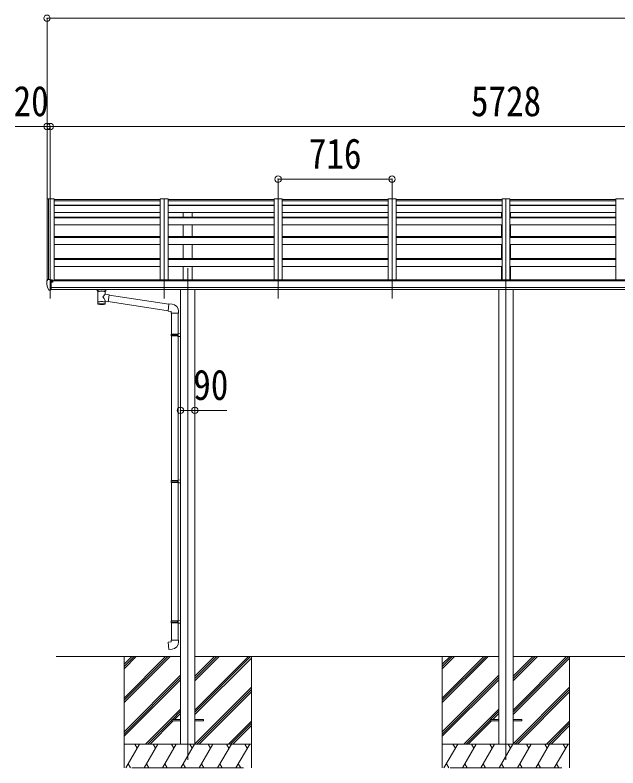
# Model space of a CAD drawing. Units: millimetres at full size, sheet at 1:40; some dimension numbers follow another scale. Extents: x -11181 to 11305, y -7804 to 7716.
# Drawn here: x -1934 to 1855, y -3839 to 891 of the extents above; entities that cross this region are included whole.
import ezdxf
from ezdxf.enums import TextEntityAlignment as Align

# ---------------------------------------------------------------- set-up
doc = ezdxf.new("R2010")
doc.units = ezdxf.units.MM
doc.header["$LTSCALE"] = 40
doc.header["$PDMODE"] = 32
doc.header["$PDSIZE"] = 40
for name, color, linetype, lineweight in [('0-0_0', 7, 'Continuous', 9), ('0-1_本体', 4, 'Continuous', 9), ('0-2_部品', 7, 'Continuous', 9), ('0-3_ELV2', 4, 'Continuous', 9), ('0-8_PARTS2', 2, 'Continuous', 9), ('0-A_寸法', 6, 'Continuous', 9)]:
    doc.layers.add(name, color=color, linetype=linetype, lineweight=lineweight)
doc.styles.add('ＭＳ ゴシック', font='')
doc.styles.get('ＭＳ ゴシック').set_extended_font_data('MS Gothic')

msp = doc.modelspace()

# ---------------------------------------------------------------- linework, layer by layer
at = {"layer": '0-0_0'}
for p, q in [((-1674.83, -3139.43), (-894.03, -3139.43)), ((-1248.83, -3139.43), (-1248.83, -3839.43)), ((-1248.83, -3400.16), (-988.1, -3139.43)), ((-1248.83, -3414.3), (-973.96, -3139.43)), ((-1248.83, -3428.44), (-959.82, -3139.43)), ((-1248.83, -3216.31), (-1171.95, -3139.43)), ((-1248.83, -3202.17), (-1186.09, -3139.43)), ((-1248.83, -3188.02), (-1200.24, -3139.43)), ((-803.63, -3475.45), (-467.6, -3139.43)), ((-803.63, -3489.6), (-453.46, -3139.43)), ((-803.63, -3291.61), (-651.45, -3139.43)), ((-803.63, -3277.47), (-665.59, -3139.43)), ((-803.63, -3263.32), (-679.74, -3139.43)), ((-803.63, -3139.43), (1105.97, -3139.43)), ((-803.63, -3503.74), (-448.83, -3148.94)), ((-448.83, -3139.43), (-448.83, -3839.43)), ((751.17, -3139.43), (751.17, -3839.43)), ((751.17, -3400.16), (1011.9, -3139.43)), ((751.17, -3414.3), (1026.04, -3139.43)), ((751.17, -3428.44), (1040.18, -3139.43)), ((751.17, -3216.31), (828.05, -3139.43)), ((751.17, -3202.17), (813.91, -3139.43)), ((751.17, -3188.02), (799.76, -3139.43)), ((1196.37, -3475.45), (1532.4, -3139.43)), ((1196.37, -3489.6), (1546.54, -3139.43)), ((1196.37, -3291.61), (1348.55, -3139.43)), ((1196.37, -3277.47), (1334.41, -3139.43)), ((1196.37, -3263.32), (1320.26, -3139.43)), ((1196.37, -3139.43), (3105.97, -3139.43)), ((1196.37, -3503.74), (1551.17, -3148.94)), ((1551.17, -3139.43), (1551.17, -3839.43)), ((-1248.83, -3612.29), (-894.03, -3257.49)), ((751.17, -3612.29), (1105.97, -3257.49)), ((-1248.83, -3626.43), (-894.03, -3271.63)), ((-1248.83, -3640.57), (-894.03, -3285.77)), ((751.17, -3626.43), (1105.97, -3271.63)), ((751.17, -3640.57), (1105.97, -3285.77)), ((-803.63, -3687.59), (-448.83, -3332.79)), ((-791.33, -3689.43), (-448.83, -3346.93)), ((1196.37, -3687.59), (1551.17, -3332.79)), ((1208.67, -3689.43), (1551.17, -3346.93)), ((-777.19, -3689.43), (-448.83, -3361.07)), ((1222.81, -3689.43), (1551.17, -3361.07)), ((-1113.84, -3689.43), (-894.03, -3469.62)), ((-945.19, -3534.92), (-894.03, -3483.76)), ((-931.05, -3534.92), (-894.03, -3497.9)), ((886.16, -3689.43), (1105.97, -3469.62)), ((1054.81, -3534.92), (1105.97, -3483.76)), ((1068.95, -3534.92), (1105.97, -3497.9)), ((-1099.7, -3689.43), (-948.83, -3538.56)), ((-1085.56, -3689.43), (-940.05, -3543.92)), ((-593.34, -3689.43), (-448.83, -3544.92)), ((900.3, -3689.43), (1051.17, -3538.56)), ((914.44, -3689.43), (1059.95, -3543.92)), ((1406.66, -3689.43), (1551.17, -3544.92)), ((-579.2, -3689.43), (-448.83, -3559.06)), ((-565.06, -3689.43), (-448.83, -3573.2)), ((1420.8, -3689.43), (1551.17, -3559.06)), ((1434.94, -3689.43), (1551.17, -3573.2)), ((-448.83, -3689.43), (-1248.83, -3689.43)), ((-1238.54, -3839.43), (-1151.94, -3689.43)), ((-1166.94, -3715.41), (-1181.94, -3689.43)), ((-1123.07, -3839.43), (-1036.47, -3689.43)), ((-1051.47, -3715.41), (-1066.47, -3689.43)), ((-1007.6, -3839.43), (-921, -3689.43)), ((-936, -3715.41), (-951, -3689.43)), ((-892.13, -3839.43), (-805.53, -3689.43)), ((-820.53, -3715.41), (-835.53, -3689.43)), ((-776.66, -3839.43), (-690.06, -3689.43)), ((-705.06, -3715.41), (-720.06, -3689.43)), ((-661.19, -3839.43), (-574.59, -3689.43)), ((-604.59, -3689.43), (-589.59, -3715.41)), ((-545.72, -3839.43), (-459.12, -3689.43)), ((-489.12, -3689.43), (-474.12, -3715.41)), ((1551.17, -3689.43), (751.17, -3689.43)), ((761.46, -3839.43), (848.06, -3689.43)), ((833.06, -3715.41), (818.06, -3689.43)), ((876.93, -3839.43), (963.53, -3689.43)), ((948.53, -3715.41), (933.53, -3689.43)), ((992.4, -3839.43), (1079, -3689.43)), ((1064, -3715.41), (1049, -3689.43)), ((1107.87, -3839.43), (1194.47, -3689.43)), ((1179.47, -3715.41), (1164.47, -3689.43)), ((1223.34, -3839.43), (1309.94, -3689.43)), ((1294.94, -3715.41), (1279.94, -3689.43)), ((1338.81, -3839.43), (1425.41, -3689.43)), ((1395.41, -3689.43), (1410.41, -3715.41)), ((1454.28, -3839.43), (1540.88, -3689.43)), ((1510.88, -3689.43), (1525.88, -3715.41)), ((-1223.55, -3813.45), (-1208.55, -3839.43)), ((-1108.08, -3813.45), (-1093.08, -3839.43)), ((-992.6, -3813.45), (-977.61, -3839.43)), ((-877.13, -3813.45), (-862.14, -3839.43)), ((-761.67, -3813.45), (-746.67, -3839.43)), ((-646.2, -3813.45), (-631.2, -3839.43)), ((-530.72, -3813.45), (-515.73, -3839.43)), ((776.45, -3813.45), (791.45, -3839.43)), ((891.92, -3813.45), (906.92, -3839.43)), ((1007.4, -3813.45), (1022.39, -3839.43)), ((1122.87, -3813.45), (1137.86, -3839.43)), ((1238.33, -3813.45), (1253.33, -3839.43)), ((1353.8, -3813.45), (1368.8, -3839.43)), ((1469.28, -3813.45), (1484.27, -3839.43)), ((-1198.83, -3839.43), (-498.83, -3839.43)), ((801.17, -3839.43), (1501.17, -3839.43))]:
    msp.add_line(p, q, dxfattribs=at)
at = {"layer": '0-1_本体'}
for p, q in [((-1732.83, -264.5), (-1732.84, -776.58)), ((-1731.89, -263.61), (-1724.05, -263.2)), ((-1723.83, -263.28), (-1723.83, -770.04)), ((-1723.76, -263.4), (-1723.13, -265.02)), ((-1687.83, -263.19), (-1687.83, -779.84)), ((-1687.83, -276.19), (-1021.83, -276.19)), ((-1021.83, -263.19), (-1021.83, -773.31)), ((-971.83, -263.19), (-1021.83, -263.19)), ((-971.83, -263.19), (-971.83, -773.31)), ((-971.83, -276.19), (-305.83, -276.19)), ((-305.83, -263.19), (-305.83, -773.31)), ((-255.83, -263.19), (-305.83, -263.19)), ((-255.83, -263.19), (-255.83, -773.31)), ((-255.83, -276.19), (410.17, -276.19)), ((410.17, -263.19), (410.17, -773.31)), ((460.17, -263.19), (410.17, -263.19)), ((460.17, -263.19), (460.17, -773.31)), ((460.17, -276.19), (1126.17, -276.19)), ((1126.17, -263.19), (1126.17, -773.31)), ((1176.17, -263.19), (1126.17, -263.19)), ((1176.17, -263.19), (1176.17, -773.31)), ((1176.17, -276.19), (1842.17, -276.19)), ((1842.17, -263.19), (1842.17, -773.31)), ((1892.17, -263.19), (1842.17, -263.19)), ((-1687.83, -302.81), (-1021.83, -302.81)), ((-1687.83, -305.34), (-1021.83, -305.34)), ((-971.83, -302.81), (-305.83, -302.81)), ((-971.83, -305.34), (-305.83, -305.34)), ((-255.83, -302.81), (410.17, -302.81)), ((-255.83, -305.34), (410.17, -305.34)), ((460.17, -302.81), (1126.17, -302.81)), ((460.17, -305.34), (1126.17, -305.34)), ((1176.17, -302.81), (1842.17, -302.81)), ((1176.17, -305.34), (1842.17, -305.34)), ((-1687.83, -350.09), (-1021.83, -350.09)), ((-1687.83, -378.24), (-1021.83, -378.24)), ((-971.83, -350.09), (-305.83, -350.09)), ((-971.83, -378.24), (-305.83, -378.24)), ((-876.33, -378.24), (-876.33, -350.09)), ((-821.33, -378.24), (-821.33, -350.09)), ((-255.83, -350.09), (410.17, -350.09)), ((-255.83, -378.24), (410.17, -378.24)), ((460.17, -350.09), (1126.17, -350.09)), ((460.17, -378.24), (1126.17, -378.24)), ((1123.67, -378.24), (1123.67, -350.09)), ((1176.17, -350.09), (1842.17, -350.09)), ((1176.17, -378.24), (1842.17, -378.24)), ((1178.67, -378.24), (1178.67, -350.09)), ((-1687.83, -383.21), (-1021.83, -383.21)), ((-971.83, -383.21), (-305.83, -383.21)), ((-255.83, -383.21), (410.17, -383.21)), ((460.17, -383.21), (1126.17, -383.21)), ((1176.17, -383.21), (1842.17, -383.21)), ((-1687.83, -427.42), (-1021.83, -427.42)), ((-971.83, -427.42), (-305.83, -427.42)), ((-876.33, -500.94), (-876.33, -427.42)), ((-821.33, -500.94), (-821.33, -427.42)), ((-255.83, -427.42), (410.17, -427.42)), ((460.17, -427.42), (1126.17, -427.42)), ((1123.67, -500.94), (1123.67, -427.42)), ((1176.17, -427.42), (1842.17, -427.42)), ((1178.67, -500.94), (1178.67, -427.42)), ((-1687.83, -500.94), (-1021.83, -500.94)), ((-1687.83, -507.84), (-1021.83, -507.84)), ((-971.83, -500.94), (-305.83, -500.94)), ((-971.83, -507.84), (-305.83, -507.84)), ((-255.83, -500.94), (410.17, -500.94)), ((-255.83, -507.84), (410.17, -507.84)), ((460.17, -500.94), (1126.17, -500.94)), ((460.17, -507.84), (1126.17, -507.84)), ((1176.17, -500.94), (1842.17, -500.94)), ((1176.17, -507.84), (1842.17, -507.84)), ((-1687.83, -551.39), (-1021.83, -551.39)), ((-971.83, -551.39), (-305.83, -551.39)), ((-876.33, -638.4), (-876.33, -551.39)), ((-821.33, -638.4), (-821.33, -551.39)), ((-255.83, -551.39), (410.17, -551.39)), ((460.17, -551.39), (1126.17, -551.39)), ((1123.67, -638.4), (1123.67, -551.39)), ((1176.17, -551.39), (1842.17, -551.39)), ((1178.67, -638.4), (1178.67, -551.39)), ((-1687.83, -638.4), (-1021.83, -638.4)), ((-1687.83, -645.3), (-1021.83, -645.3)), ((-971.83, -638.4), (-305.83, -638.4)), ((-971.83, -645.3), (-305.83, -645.3)), ((-255.83, -638.4), (410.17, -638.4)), ((-255.83, -645.3), (410.17, -645.3)), ((460.17, -638.4), (1126.17, -638.4)), ((460.17, -645.3), (1126.17, -645.3)), ((1176.17, -638.4), (1842.17, -638.4)), ((1176.17, -645.3), (1842.17, -645.3)), ((-1687.83, -688.85), (-1021.83, -688.85)), ((-971.83, -688.85), (-305.83, -688.85)), ((-876.33, -773.51), (-876.33, -688.85)), ((-821.33, -773.51), (-821.33, -688.85)), ((-255.83, -688.85), (410.17, -688.85)), ((460.17, -688.85), (1126.17, -688.85)), ((1123.67, -773.51), (1123.67, -688.85)), ((1176.17, -688.85), (1842.17, -688.85)), ((1178.67, -773.51), (1178.67, -688.85)), ((4008.67, -779.84), (-1706.33, -779.84)), ((-1682.83, -779.84), (-1682.83, -773.31)), ((3985.17, -773.31), (-1682.83, -773.31)), ((-1706.33, -821.44), (4008.67, -821.44)), ((4008.67, -833.29), (-1706.33, -833.22)), ((-894.03, -833.38), (-894.03, -3689.45)), ((-803.63, -833.38), (-803.63, -3689.45)), ((1105.97, -833.38), (1105.97, -3689.45)), ((1196.37, -833.38), (1196.37, -3689.45))]:
    msp.add_line(p, q, dxfattribs=at)
msp.add_lwpolyline([(-1723.13, -770.04), (-1723.13, -263.19), (-1687.83, -263.19)], dxfattribs=at)
msp.add_circle((-1698.86, -784.95), 3, dxfattribs=at)
for centre, radius, start, end in [((-1731.83, -264.61), 1, 93, 173.32986), ((-1724.04, -263.5), 0.301, 21.06327, 92.86679)]:
    msp.add_arc(centre, radius, start, end, dxfattribs=at)
at = {"layer": '0-2_部品', "color": 4}
for p, q in [((-1021.83, -267.47), (-1687.83, -267.47)), ((-305.83, -267.47), (-971.83, -267.47)), ((410.17, -267.47), (-255.83, -267.47)), ((1126.17, -267.47), (460.17, -267.47)), ((1837.24, -267.47), (1176.17, -267.47)), ((-948.83, -3534.93), (-948.83, -3543.93)), ((-948.83, -3534.93), (-893.83, -3534.93)), ((-948.83, -3543.93), (-893.83, -3543.93)), ((-803.83, -3534.93), (-748.83, -3534.93)), ((-803.83, -3543.93), (-748.83, -3543.93)), ((-748.83, -3534.93), (-748.83, -3543.93)), ((1051.17, -3534.93), (1051.17, -3543.93)), ((1051.17, -3534.93), (1106.17, -3534.93)), ((1051.17, -3543.93), (1106.17, -3543.93)), ((1196.17, -3534.93), (1251.17, -3534.93)), ((1196.17, -3543.93), (1251.17, -3543.93)), ((1251.17, -3534.93), (1251.17, -3543.93))]:
    msp.add_line(p, q, dxfattribs=at)
at = {"layer": '0-2_部品'}
for p, q in [((-1734.83, -779.4), (-1734.83, -780.03)), ((-1727.92, -770.6), (-1731.99, -776.41)), ((-1712.83, -838.53), (-1712.83, -770.03)), ((-1711.33, -770.95), (-1712.83, -770.95)), ((-1706.33, -779.77), (-1712.83, -779.37)), ((-1711.33, -770.95), (-1711.33, -777.12)), ((-1701.66, -772.45), (-1711.33, -771.73)), ((-1711.33, -774.72), (-1697.33, -774.78)), ((-1701.86, -784.95), (-1701.33, -784.95)), ((-1701.33, -784.95), (-1701.03, -784.95)), ((-1700.83, -774.76), (-1700.83, -772.86)), ((-1696.33, -775.88), (-1696.33, -779.84)), ((-1720.46, -836.72), (-1730.2, -821.34)), ((-1714.33, -838.44), (-1718.04, -838.21)), ((-1714.33, -838.44), (-1712.83, -838.53)), ((-1712.83, -836.34), (-1712.33, -836.34)), ((-1712.33, -836.34), (-1711.83, -835.34)), ((-1706.33, -835.34), (-1711.83, -835.34)), ((-1416.83, -840.39), (-1416.83, -833.22)), ((-1412.73, -844.89), (-1412.75, -925.18)), ((-1366.93, -862.46), (-1366.93, -844.88)), ((-1362.83, -840.39), (-1362.83, -833.22)), ((-1341.71, -866.37), (-1366.93, -862.46)), ((-1341.71, -866.37), (-1348.73, -911.63)), ((-968.1, -926.31), (-1342.01, -868.31)), ((-1366.92, -925.18), (-1366.93, -908.55)), ((-1366.93, -908.8), (-1348.73, -911.63)), ((-971.77, -968.25), (-1348.45, -909.81)), ((-947.11, -926.38), (-967.95, -924.55)), ((-952.03, -982.12), (-906.03, -982.12)), ((-950.03, -981.37), (-950.03, -1113.68)), ((-908.03, -981.37), (-908.03, -1111.12)), ((-906.03, -982.12), (-906.03, -971.2)), ((-952.03, -1115.68), (-951.03, -1113.68)), ((-952.03, -1115.68), (-908.03, -1115.68)), ((-952.03, -1115.68), (-952.03, -1123.68)), ((-952.03, -1123.68), (-908.03, -1123.68)), ((-952.03, -1123.68), (-951.03, -1125.68)), ((-951.03, -1113.68), (-908.03, -1113.68)), ((-951.03, -1125.68), (-908.03, -1125.68)), ((-950.03, -1125.68), (-950.03, -2033.43)), ((-912.51, -1115.68), (-912.94, -1113.68)), ((-910.03, -1111.18), (-894.03, -1110.71)), ((-910.03, -1113.18), (-910.03, -1111.18)), ((-910.03, -1113.18), (-908.03, -1113.18)), ((-910.03, -1128.18), (-910.03, -1126.18)), ((-910.03, -1128.18), (-894.03, -1128.65)), ((-908.03, -1128.24), (-908.03, -2030.87)), ((-894.03, -1110.71), (-894.03, -1128.65)), ((-952.03, -2035.43), (-951.03, -2033.43)), ((-951.03, -2033.43), (-908.03, -2033.43)), ((-912.51, -2035.43), (-912.94, -2033.43)), ((-910.03, -2030.93), (-894.03, -2030.45)), ((-910.03, -2032.93), (-910.03, -2030.93)), ((-910.03, -2032.93), (-908.03, -2032.93)), ((-894.03, -2030.45), (-894.03, -2048.4)), ((-952.03, -2035.43), (-908.03, -2035.43)), ((-952.03, -2035.43), (-952.03, -2043.43)), ((-952.03, -2043.43), (-908.03, -2043.43)), ((-952.03, -2043.43), (-951.03, -2045.43)), ((-951.03, -2045.43), (-908.03, -2045.43)), ((-950.03, -2045.43), (-950.03, -2915.03)), ((-910.03, -2047.93), (-910.03, -2045.93)), ((-910.03, -2047.93), (-894.03, -2048.4)), ((-908.03, -2047.98), (-908.03, -2912.47)), ((-952.03, -2917.03), (-951.03, -2915.03)), ((-952.03, -2917.03), (-908.03, -2917.03)), ((-952.03, -2917.03), (-952.03, -2925.03)), ((-952.03, -2925.03), (-908.03, -2925.03)), ((-952.03, -2925.03), (-951.03, -2927.03)), ((-951.03, -2915.03), (-908.03, -2915.03)), ((-951.03, -2927.03), (-908.03, -2927.03)), ((-950.03, -2927.03), (-950.03, -3037.03)), ((-912.51, -2917.03), (-912.94, -2915.03)), ((-910.03, -2912.53), (-894.03, -2912.05)), ((-910.03, -2914.53), (-910.03, -2912.53)), ((-910.03, -2914.53), (-908.03, -2914.53)), ((-910.03, -2929.53), (-910.03, -2927.53)), ((-910.03, -2929.53), (-894.03, -2930)), ((-908.03, -2929.58), (-908.03, -3037.03)), ((-894.03, -2912.05), (-894.03, -2930)), ((-952.03, -3037.03), (-906.03, -3037.03)), ((-952.03, -3047.03), (-952.03, -3037.03)), ((-906.03, -3037.03), (-906.03, -3047.94))]:
    msp.add_line(p, q, dxfattribs=at)
for points in [[(-1712.83, -770.03), (-1724.83, -770.03), (-1727.17, -770.18)], [(-1706.33, -835.34), (-1706.33, -777.12), (-1711.33, -777.12)], [(-1701.66, -772.45), (-1701.49, -772.47), (-1701.33, -772.5), (-1701.19, -772.54), (-1701.07, -772.59), (-1700.97, -772.65), (-1700.89, -772.72), (-1700.85, -772.79), (-1700.83, -772.86)], [(-1701.03, -783.76), (-1701.03, -784.95), (-1696.33, -784.95)], [(-1696.33, -783.33), (-1696.33, -784.95), (-1695.86, -784.95)], [(-1712.83, -824.64), (-1709.67, -824.24), (-1706.33, -823.81)], [(-1416.79, -840.44), (-1416.82, -840.09), (-1416.57, -839.13), (-1416.05, -838.25), (-1415.25, -837.41), (-1414.13, -836.61), (-1412.73, -835.89)], [(-1416.79, -840.33), (-1416.82, -840.69), (-1416.57, -841.64), (-1416.05, -842.53), (-1415.25, -843.37), (-1414.13, -844.16), (-1412.73, -844.89)], [(-1366.93, -835.9), (-1366.7, -835.99), (-1365.34, -836.73), (-1364.23, -837.57), (-1363.48, -838.44), (-1363.01, -839.34), (-1362.84, -840.23)], [(-1366.93, -844.88), (-1366.7, -844.78), (-1365.34, -844.05), (-1364.23, -843.2), (-1363.48, -842.33), (-1363.01, -841.44), (-1362.84, -840.55)], [(-967.95, -924.55), (-971.96, -970.38), (-952.03, -972.12), (-952.03, -982.12)], [(-912.51, -1115.68), (-912.51, -1123.68), (-912.94, -1125.68)], [(-910.03, -1126.18), (-908.03, -1126.18), (-908.03, -1113.18)], [(-910.03, -2045.93), (-908.03, -2045.93), (-908.03, -2032.93)], [(-912.51, -2035.43), (-912.51, -2043.43), (-912.94, -2045.43)], [(-912.51, -2917.03), (-912.51, -2925.03), (-912.94, -2927.03)], [(-910.03, -2927.53), (-908.03, -2927.53), (-908.03, -2914.53)], [(-947.11, -3092.77), (-967.95, -3094.59), (-971.96, -3048.77), (-952.03, -3047.03)]]:
    msp.add_lwpolyline(points, dxfattribs=at)
for centre, radius, start, end in [((-1731.83, -779.4), 3, 93, 180), ((-1542.34, -780.03), 192.49, 180.0008, 192.1233), ((-1727.1, -771.17), 1, 93.5, 145), ((-1698.83, -784.95), 2.5, 151.64236, 180), ((-1698.83, -784.95), 2.5, 0, 151.64236), ((-1727.6, -819.84), 3, 191.83348, 210), ((-1717.86, -835.22), 3, 210, 266.5), ((-1399.76, -885.6), 51.38, 92.46126, 104.61963), ((-1389.82, -989.74), 155.94, 85.53149, 94.46851), ((-1379.88, -885.6), 51.38, 75.38037, 87.53874), ((-951.03, -971.2), 45, 0, 85), ((-951.03, -3047.94), 45, 275, 0)]:
    msp.add_arc(centre, radius, start, end, dxfattribs=at)
for centre, major_axis, ratio, start_param, end_param in [((-1697.33, -775.88), (-0.02, 1.1), 0.906239, 4.6917496, 6.2625459), ((-1389.83, -846.08), (-22.91, -0.42), 0.072511, 4.711586, 6.2823824), ((-1389.81, -844.45), (-22.91, -0.42), 0.072511, 4.711586, 6.2823824), ((-1389.86, -844.46), (22.92, -0.42), 0.07247, 0.0008089, 1.5716053), ((-1389.86, -846.08), (22.92, -0.42), 0.07247, 0.0008089, 1.5716053), ((-1378.83, -840.39), (16, 0), 0.361356, 0, 0.0194874), ((-1378.83, -840.39), (16, 0), 0.361356, 6.2636979, 6.2831853), ((-1389.84, -882.01), (-22.81, 26.62), 0.234429, 3.1563334, 4.5976381), ((-1387.28, -884.66), (20.32, 22.25), 0.045535, 4.9756507, 6.2441899), ((-1389.83, -925.18), (22.92, 0), 0.101955, 6.2829723, 9.4248207), ((-1389.83, -925.18), (22.92, 0), 0.101955, 3.1415499, 6.2833984), ((-1389.83, -912.74), (22.91, 0), 0.122865, 6.2831853, 9.424778)]:
    msp.add_ellipse(centre, major_axis=major_axis, ratio=ratio, start_param=start_param, end_param=end_param, dxfattribs=at)
at = {"layer": '0-3_ELV2', "color": 6}
for p, q in [((-1732.83, 870.52), (-1732.83, 190.04)), ((-1732.83, 870.52), (9763.16, 870.52)), ((-1732.83, 190.04), (-1932.83, 190.04)), ((-1732.83, 190.04), (-1732.83, -264.61)), ((-1712.83, 190.04), (-1732.83, 190.04)), ((-1712.83, 190.04), (-1712.83, -264.61))]:
    msp.add_line(p, q, dxfattribs=at)
for p in [(-1732.83, 870.52), (-1732.83, 190.04), (-1712.83, 190.04)]:
    msp.add_point(p, dxfattribs=at)
at = {"layer": '0-8_PARTS2'}
for p, q in [((-1712.83, -263.18), (-1712.83, -889.36)), ((-996.83, -889.36), (-996.83, -263.18)), ((-280.83, -889.36), (-280.83, -263.18)), ((435.17, -889.36), (435.17, -263.18)), ((1151.17, -889.36), (1151.17, -263.18)), ((-848.83, -700.56), (-848.83, -3789.46)), ((1151.17, -700.56), (1151.17, -3789.46))]:
    msp.add_line(p, q, dxfattribs=at)
at = {"layer": '0-A_寸法'}
for p, q in [((-1712.83, 190.04), (-1712.83, -264.61)), ((-1712.83, 190.04), (4015.17, 190.04)), ((-280.83, -140.09), (-280.83, -264.61)), ((-280.83, -140.09), (435.17, -140.09)), ((435.17, -140.09), (435.17, -264.61)), ((-894.03, -1592.8), (-803.63, -1592.8)), ((-803.63, -1592.8), (-603.63, -1592.8))]:
    msp.add_line(p, q, dxfattribs=at)
for p in [(-1712.83, 190.04), (-280.83, -140.09), (435.17, -140.09), (-894.03, -1592.8), (-803.63, -1592.8)]:
    msp.add_point(p, dxfattribs=at)

# ---------------------------------------------------------------- texts
at = {"layer": '0-3_ELV2', "color": 7, "style": 'ＭＳ ゴシック', "width": 0.85}
msp.add_text('20', height=190.6, dxfattribs=at).set_placement((-1942.83, 198.04), align=Align.BOTTOM_LEFT)
at = {"layer": '0-A_寸法', "color": 7, "style": 'ＭＳ ゴシック', "width": 0.85}
for s, p in [('5728', (931.17, 198.04)), ('716', (-87.83, -132.09)), ('90', (-813.63, -1584.8))]:
    msp.add_text(s, height=190.6, dxfattribs=at).set_placement(p, align=Align.BOTTOM_LEFT)

doc.saveas('drawing.dxf')
